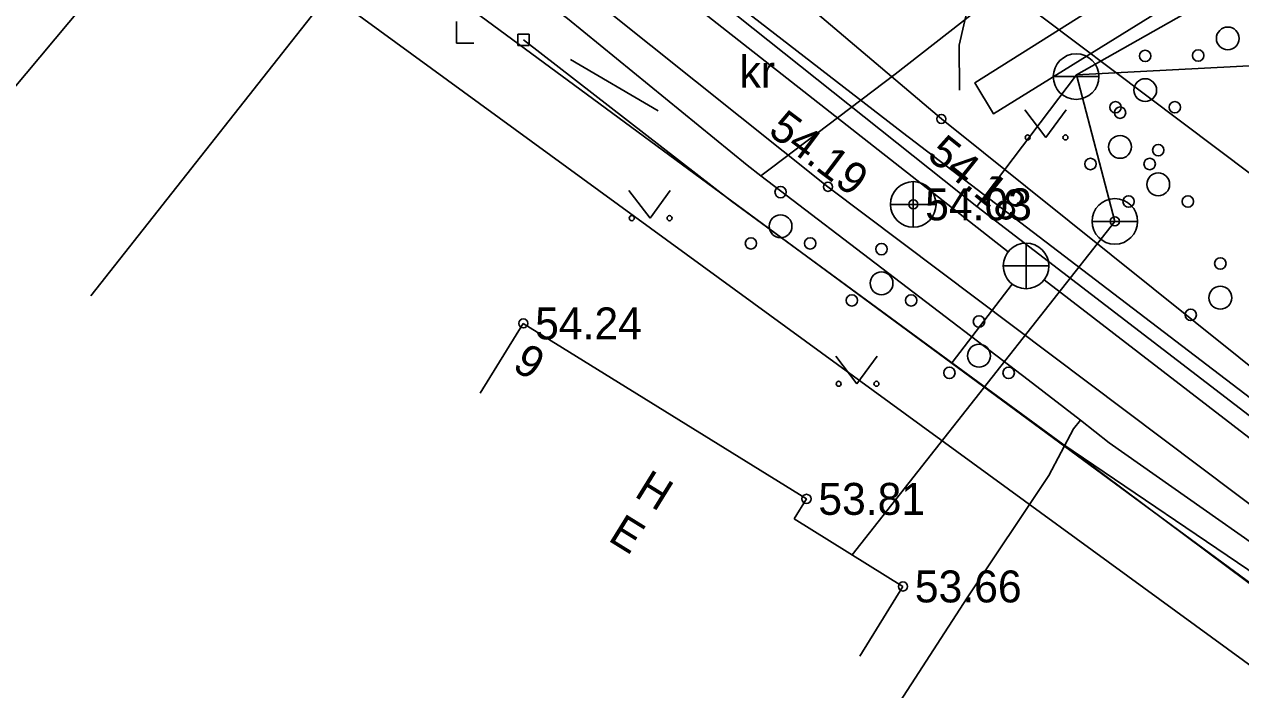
# Model space of a CAD drawing. Extents: x 641348 to 642102, y 6456398 to 6457052.
# Drawn here: x 641743.36 to 641770.05, y 6456766.73 to 6456781.32 of the extents above; entities that cross this region are included whole.
import ezdxf

# ---------------------------------------------------------------- set-up
doc = ezdxf.new("R2010")
doc.units = 0
for name, color, linetype in [('AED', 7, 'Continuous'), ('HALJASTUS', 7, 'Continuous'), ('HOONE', 7, 'Continuous'), ('KKAEV', 7, 'Continuous'), ('KORGUS', 7, 'Continuous'), ('KPKAABEL', 7, 'Continuous'), ('KTRASS', 7, 'Continuous'), ('MOOTPIIR', 7, 'Continuous'), ('PIIR', 7, 'Continuous'), ('PUU', 7, 'Continuous'), ('SITRASS', 7, 'Continuous'), ('TEE', 7, 'Continuous'), ('VKAEV', 7, 'Continuous'), ('VTRASS', 7, 'Continuous')]:
    doc.layers.add(name, color=color, linetype=linetype)

msp = doc.modelspace()

# ---------------------------------------------------------------- linework, layer by layer
at = {"layer": 'AED'}
for p, q in [((641754.188, 6456781.105), (641754.188, 6456780.855)), ((641754.188, 6456781.105), (641754.438, 6456781.105)), ((641754.438, 6456781.105), (641754.438, 6456780.855)), ((641754.188, 6456780.855), (641754.438, 6456780.855))]:
    msp.add_line(p, q, dxfattribs=at)
msp.add_lwpolyline([(641778.232, 6456763.104), (641766.145, 6456772.116), (641758.874, 6456777.44), (641754.313, 6456780.98)], dxfattribs=at)
at = {"layer": 'HALJASTUS'}
for p, q in [((641755.342, 6456780.545), (641757.267, 6456779.423)), ((641765.311, 6456779.446), (641765.774, 6456778.839)), ((641765.774, 6456778.839), (641766.22, 6456779.446)), ((641756.625, 6456777.676), (641757.089, 6456777.069)), ((641757.089, 6456777.069), (641757.534, 6456777.676)), ((641761.165, 6456774.044), (641761.628, 6456773.437)), ((641761.628, 6456773.437), (641762.074, 6456774.044)), ((641766.145, 6456772.116), (641777.608, 6456764.336))]:
    msp.add_line(p, q, dxfattribs=at)
for centre in [(641765.373, 6456778.839), (641766.202, 6456778.839), (641756.688, 6456777.069), (641757.517, 6456777.069), (641761.227, 6456773.437), (641762.056, 6456773.437)]:
    msp.add_circle(centre, 0.055, dxfattribs=at)
at = {"layer": 'HOONE'}
for p, q in [((641753.361, 6456773.232), (641754.308, 6456774.761)), ((641762.638, 6456768.994), (641760.248, 6456770.474)), ((641761.691, 6456767.465), (641762.638, 6456768.994))]:
    msp.add_line(p, q, dxfattribs=at)
msp.add_lwpolyline([(641754.308, 6456774.761), (641760.521, 6456770.914), (641760.248, 6456770.474)], dxfattribs=at)
at = {"layer": 'KKAEV'}
for p, q in [((641762.864, 6456776.872), (641762.864, 6456777.872)), ((641762.364, 6456777.372), (641763.364, 6456777.372)), ((641765.337, 6456775.522), (641765.337, 6456776.522)), ((641764.837, 6456776.022), (641765.837, 6456776.022))]:
    msp.add_line(p, q, dxfattribs=at)
for centre in [(641762.864, 6456777.372), (641765.337, 6456776.022)]:
    msp.add_circle(centre, 0.5, dxfattribs=at)
at = {"layer": 'KORGUS'}
for centre in [(641763.481, 6456779.245), (641760.992, 6456777.757), (641762.864, 6456777.372), (641767.286, 6456776.999), (641754.308, 6456774.761), (641760.521, 6456770.914), (641762.638, 6456768.994)]:
    msp.add_circle(centre, 0.1, dxfattribs=at)
at = {"layer": 'KPKAABEL'}
msp.add_lwpolyline([(641841.61, 6456719.2), (641833.59, 6456725.65), (641825.76, 6456732.17), (641817.67, 6456738.48), (641809.4, 6456744.11), (641801.51, 6456749.54), (641793.77, 6456755.2), (641785.87, 6456761.16), (641778.27, 6456766.77), (641770.54, 6456772.91), (641762.63, 6456778.95), (641755.26, 6456784.65), (641747.73, 6456790.68), (641739.76, 6456797.02), (641732.05, 6456802.76), (641723.89, 6456808.34), (641716.16, 6456814.21), (641708.34, 6456819.98), (641700.58, 6456825.5), (641692.95, 6456830.99)], dxfattribs=at)
at = {"layer": 'KTRASS'}
for points in [[(641764.944, 6456776.331), (641752.277, 6456786.27)], [(641770.412, 6456772.112), (641765.733, 6456775.717)], [(641765.034, 6456775.625), (641763.716, 6456773.901)]]:
    msp.add_lwpolyline(points, dxfattribs=at)
at = {"layer": 'MOOTPIIR'}
msp.add_lwpolyline([(641633.656, 6456869.61), (641593.324, 6456824.646), (641596.15, 6456817.474), (641671.451, 6456766.581), (641700.616, 6456747.612), (641725.094, 6456737.587), (641754.787, 6456728.17), (641767.741, 6456722.035), (641796.852, 6456709.122), (641828.195, 6456698.248), (641877.143, 6456684.18), (641878.917, 6456688.745), (641860.096, 6456702.123), (641832.096, 6456722.629), (641785.033, 6456756.496), (641716.148, 6456806.694), (641633.656, 6456869.61)], dxfattribs=at)
at = {"layer": 'PIIR'}
for points in [[(641697.3, 6456747.91), (641672.79, 6456764.25), (641703.78, 6456818.14), (641747.86, 6456785.57), (641731.61, 6456766.16), (641719.52, 6456738.33)], [(641719.52, 6456738.33), (641731.61, 6456766.16), (641747.86, 6456785.57), (641788.24, 6456755.82), (641780.45, 6456745.27), (641768.79, 6456755.21), (641761.63, 6456761.32), (641731.23, 6456734.8)]]:
    msp.add_lwpolyline(points, close=True, dxfattribs=at)
msp.add_lwpolyline([(641793.048, 6456782.116), (641777.2, 6456772.82), (641756.5, 6456788.4), (641771.303, 6456797.086)], dxfattribs=at)
at = {"layer": 'PUU'}
for p, q in [((641752.846, 6456780.903), (641752.846, 6456781.378)), ((641753.226, 6456780.903), (641752.846, 6456780.903))]:
    msp.add_line(p, q, dxfattribs=at)
for centre, radius in [((641769.764, 6456781.01), 0.25), ((641769.114, 6456780.635), 0.125), ((641767.951, 6456780.626), 0.125), ((641767.951, 6456779.876), 0.25), ((641767.301, 6456779.501), 0.125), ((641767.4, 6456779.382), 0.125), ((641768.601, 6456779.501), 0.125), ((641767.4, 6456778.632), 0.25), ((641768.238, 6456778.56), 0.125), ((641766.75, 6456778.257), 0.125), ((641768.05, 6456778.257), 0.125), ((641768.238, 6456777.81), 0.25), ((641759.953, 6456777.641), 0.125), ((641767.588, 6456777.435), 0.125), ((641768.888, 6456777.435), 0.125), ((641759.953, 6456776.891), 0.25), ((641759.303, 6456776.516), 0.125), ((641760.603, 6456776.516), 0.125), ((641762.167, 6456776.391), 0.125), ((641769.6, 6456776.075), 0.125), ((641762.167, 6456775.641), 0.25), ((641769.6, 6456775.325), 0.25), ((641761.517, 6456775.266), 0.125), ((641762.817, 6456775.266), 0.125), ((641764.306, 6456774.803), 0.125), ((641768.95, 6456774.95), 0.125), ((641764.306, 6456774.053), 0.25), ((641763.656, 6456773.678), 0.125), ((641764.956, 6456773.678), 0.125)]:
    msp.add_circle(centre, radius, dxfattribs=at)
at = {"layer": 'SITRASS'}
for points in [[(641777.701, 6456765.052), (641774.454, 6456767.294), (641772.386, 6456768.476), (641767.161, 6456772.146), (641766.53, 6456772.64), (641765.384, 6456773.523), (641759.519, 6456777.994), (641759.22, 6456778.23), (641755.282, 6456781.446), (641750.25, 6456785.237), (641742.615, 6456791.519), (641738.104, 6456795.799), (641736.323, 6456797.599), (641736.13, 6456797.73), (641730.837, 6456801.297), (641726.164, 6456804.11)], [(641759.519, 6456777.994), (641759.753, 6456778.173), (641762.463, 6456780.224), (641768.501, 6456784.938), (641775.037, 6456788.847)], [(641766.53, 6456772.64), (641766.38, 6456772.45), (641765.839, 6456771.427), (641764.045, 6456768.741), (641760.85, 6456763.813), (641760.492, 6456763.974), (641759.678, 6456764.487), (641757.481, 6456766.337)]]:
    msp.add_lwpolyline(points, dxfattribs=at)
at = {"layer": 'TEE'}
for points in [[(641875.547, 6456693.315), (641861.573, 6456703.288), (641843.189, 6456716.692), (641827.089, 6456728.303), (641816.136, 6456736.623), (641814.632, 6456738.026), (641797.157, 6456750.775), (641781.387, 6456762.425), (641760.992, 6456777.757), (641739.642, 6456794.792), (641729.588, 6456802.568), (641719.815, 6456809.818), (641713.398, 6456814.383), (641713.882, 6456812.558), (641714.961, 6456810.078), (641713.284, 6456809.01), (641711.334, 6456813.258), (641709.738, 6456816.722), (641705.639, 6456820.451), (641698.417, 6456825.791), (641688.68, 6456831.687), (641680.432, 6456837.835), (641673.911, 6456843.073), (641670.632, 6456845.579)], [(641783.105, 6456768.781), (641781.249, 6456767.977), (641779.426, 6456767.774), (641771.85, 6456772.542), (641763.481, 6456779.245), (641754.174, 6456787.133), (641749.303, 6456792.399), (641746.995, 6456797.438), (641745.161, 6456800.519), (641746.291, 6456802.486)], [(641768.164, 6456784.845), (641766.292, 6456783.496), (641764.097, 6456781.85), (641763.869, 6456780.862), (641763.877, 6456779.874)], [(641769.917, 6456783.632), (641764.217, 6456780.038), (641764.621, 6456779.36), (641771.5, 6456783.621)]]:
    msp.add_lwpolyline(points, dxfattribs=at)
at = {"layer": 'VKAEV'}
for p, q in [((641765.936, 6456780.173), (641766.936, 6456780.173)), ((641766.786, 6456776.999), (641767.786, 6456776.999))]:
    msp.add_line(p, q, dxfattribs=at)
for centre in [(641766.436, 6456780.173), (641767.286, 6456776.999)]:
    msp.add_circle(centre, 0.5, dxfattribs=at)
at = {"layer": 'VTRASS'}
for p, q in [((641766.441, 6456780.215), (641776.369, 6456780.729)), ((641767.286, 6456776.999), (641761.521, 6456769.686))]:
    msp.add_line(p, q, dxfattribs=at)
for points in [[(641764.261, 6456777.324), (641753.013, 6456786.275), (641751.61, 6456784.263), (641750.588, 6456782.683), (641744.823, 6456775.369)], [(641773.06, 6456770.572), (641764.261, 6456777.324), (641766.441, 6456780.215), (641774.129, 6456784.56)], [(641766.441, 6456780.215), (641767.286, 6456776.999)]]:
    msp.add_lwpolyline(points, dxfattribs=at)

# ---------------------------------------------------------------- texts
at = {"layer": 'HOONE'}
for s, p in [('9', (641754.041, 6456773.766)), ('H', (641756.719, 6456770.982)), ('E', (641756.144, 6456770.013))]:
    msp.add_text(s, height=0.7, rotation=328.2348, dxfattribs=at).set_placement(p)
at = {"layer": 'KORGUS'}
for s, rotation, p in [(' 54.19', 323.0659, (641759.445, 6456779.083)), (' 54.18', 321.3076, (641762.934, 6456778.562))]:
    msp.add_text(s, height=0.7, rotation=rotation, dxfattribs=at).set_placement(p)
for s, p in [(' 54.03', (641762.864, 6456777.022)), (' 54.24', (641754.308, 6456774.411)), (' 53.81', (641760.521, 6456770.564)), (' 53.66', (641762.638, 6456768.644))]:
    msp.add_text(s, height=0.7, dxfattribs=at).set_placement(p)
at = {"layer": 'TEE'}
msp.add_text('kr', height=0.7, dxfattribs=at).set_placement((641759.052, 6456779.932))

doc.saveas('drawing.dxf')
